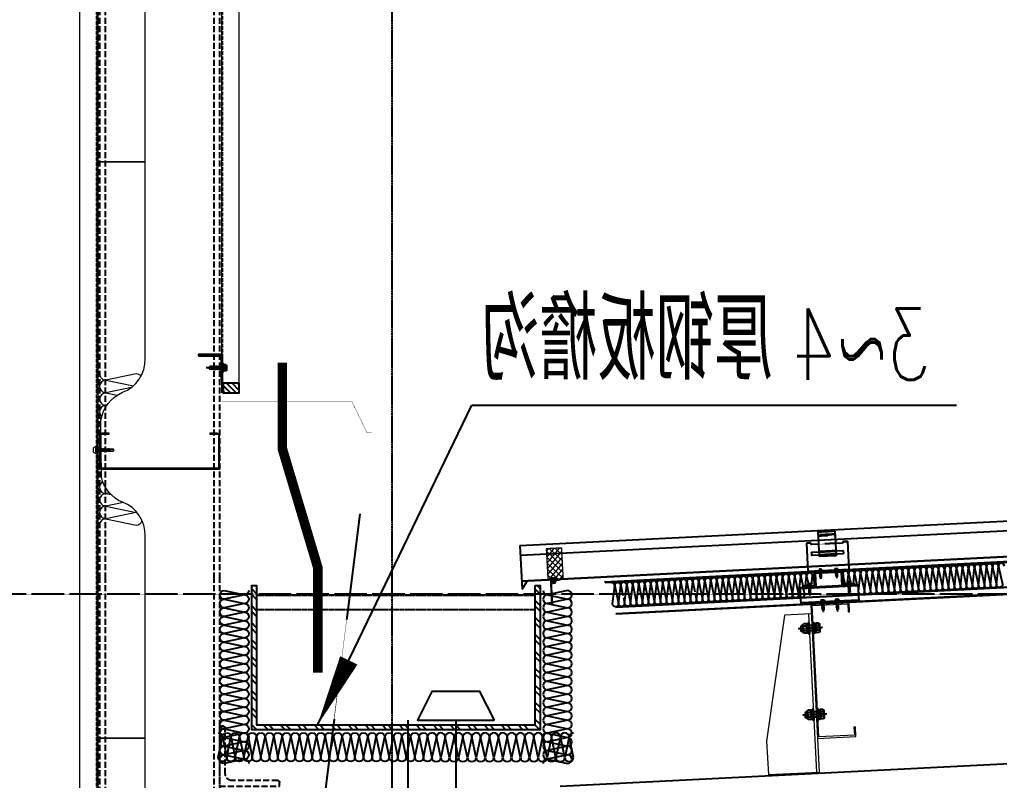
# Model space of a CAD drawing. Extents: x 220580 to 2027826, y -309201 to 71987.
# Drawn here: x 1044274 to 1046313, y -207443 to -205859 of the extents above; entities that cross this region are included whole.
import ezdxf

# ---------------------------------------------------------------- set-up
doc = ezdxf.new("R2010")
doc.units = 0
for name, pattern in [('__DASH', [0.35, 0.25, -0.1]), ('CENTER', [2, 1.25, -0.25, 0.25, -0.25]), ('CONTINUOUS0', [0]), ('CONTINUOUS1', [0]), ('DASH', [0.35, 0.25, -0.1]), ('DOTE', [2.42, 2, -0.2, 0.02, -0.2]), ('ZN-DASH', [0.35, 0.25, -0.1])]:
    doc.linetypes.add(name, pattern=pattern)
for name, color, linetype in [('!ZN6-虚线-8', 8, 'ZN-DASH'), ('003_THICK', 7, 'CONTINUOUS1'), ('004_THIN', 6, 'CONTINUOUS0'), ('3索引', 3, 'Continuous'), ('A-AXIS-DOTE', 14, 'DOTE'), ('A-AXIS-DP', 126, 'Continuous'), ('A-HATCH-2', 251, 'Continuous'), ('A-LIN-V', 9, 'Continuous'), ('BWM', 8, 'Continuous'), ('C18', 4, 'CENTER'), ('DIM', 173, 'Continuous'), ('DIM_LEAD', 3, 'Continuous'), ('DIM_SYMB', 3, 'Continuous'), ('pj', 4, 'Continuous'), ('PUB_TEXT', 7, 'Continuous'), ('SEAMLOK75 - SHEET', 6, 'Continuous'), ('Steel', 4, 'Continuous'), ('ZX', 240, 'CENTER'), ('紧固件', 40, 'Continuous')]:
    doc.layers.add(name, color=color, linetype=linetype)
doc.layers.add('0_INSULATION', color=252, linetype='Continuous', lineweight=9, transparency=0.2)
for name, color, linetype, lineweight in [('0_PURLIN-CON', 253, 'Continuous', 15), ('0_SCREW RIVET', 4, 'Continuous', 15), ('S-dim', 81, 'Continuous', 0), ('T码、堵头、配件', 6, 'Continuous', 13), ('屋面板', 6, 'Continuous', 13), ('彩钢板', 6, 'Continuous', 15), ('粗', 7, 'Continuous', 50), ('防火岩棉', 252, 'Continuous', 13)]:
    doc.layers.add(name, color=color, linetype=linetype, lineweight=lineweight)
doc.styles.add('_TCH_DIM', font='SIMPLEX', dxfattribs={"bigfont": 'GBCBIG'})
doc.styles.add('DHTEXT-1', font='ROMANS.shx', dxfattribs={"width": 0.7, "bigfont": 'CHINESE.shx'})
doc.dimstyles.new('ZN200', dxfattribs={"dimscale": 200, "dimtxt": 2.5, "dimasz": 1.5, "dimexe": 1, "dimexo": 2, "dimgap": 0.9, "dimtad": 1, "dimdec": 0, "dimdsep": 46, "dimtxsty": 'DHTEXT-1', "dimblk": 'ARCHTICK', "dimcen": 2.5, "dimclrd": 173, "dimclre": 173, "dimclrt": 7, "dimazin": 2, "dimtfac": 1, "dimtdec": 0, "dimtix": 1, "dimtmove": 2, "dimatfit": 3, "dimfxl": 0, "dimtolj": 1, "dimtzin": 0, "dimarcsym": 0})

# ---------------------------------------------------------------- blocks, each defined once
blk = doc.blocks.new('w432432')
at = {"layer": 'A-LIN-V', "color": 3, "const_width": 20}
blk.add_lwpolyline([(-1779788.7, 580839.6), (-1779788.7, 580660.1), (-1779714.9, 580412.7), (-1779714.9, 580194.1)], dxfattribs=at)
blk = doc.blocks.new('55555')
at = {"layer": 'A-LIN-V', "color": 4}
blk.add_line((350, 700), (8250, 1100), dxfattribs=at)
blk = doc.blocks.new('20250917080948')
at = {"layer": 'A-AXIS-DOTE', "ltscale": 2}
blk.add_line((0, -5813.6), (0, 21247.6), dxfattribs=at)
at = {"layer": 'A-AXIS-DOTE', "linetype": '__DASH', "ltscale": 2}
blk.add_line((93070.1, 15300), (-8769.3, 15300), dxfattribs=at)
blk = doc.blocks.new('*U611')
at = {"layer": '0_INSULATION'}
for p, q in [((114761.4, -53978.9), (114793, -53985.5)), ((114793, -53985.5), (114764.4, -53991.4)), ((114766.5, -53993.1), (114793, -53998.6)), ((114793, -53998.6), (114781.2, -54001)), ((114793, -54103.5), (114787.5, -54104.6)), ((114789.3, -54102.7), (114793, -54103.5)), ((114793, -54116.6), (114761.4, -54123.2)), ((114774.8, -54112.8), (114793, -54116.6)), ((114761.4, -54123.2), (114793, -54129.7)), ((114793, -54129.7), (114761.4, -54136.3))]:
    blk.add_line(p, q, dxfattribs=at)
blk.add_lwpolyline([(114802.2, -53758.1), (114802.2, -54358.1), (114752.2, -54358.1), (114752.2, -54147.5, -0.323318), (114775.7, -54112.5, 0.242761), (114797.7, -54086.4), (114798.1, -54027, 0.256774), (114775.7, -53998.1, -0.323318), (114752.2, -53963.1), (114752.2, -53758.1)], format="xyb", close=True, dxfattribs=at)
at = {"layer": '0_INSULATION', "extrusion": (0, 0, -1)}
for centre, start_param, end_param in [((114761.4, -53985.5), 5.406397, 6.283185), ((114793, -53978.9), 1.570796, 3.141593), ((114793, -53992), 0, 1.570796), ((114793, -53992), 1.570796, 3.141593), ((114793, -54005.2), 0, 1.570796), ((114793, -54005.2), 1.570796, 3.141593), ((114793, -54018.3), 0, 1.570796), ((114793, -54018.3), 1.570796, 2.416555), ((114793, -54096.9), 1.570796, 3.141593), ((114793, -54096.9), 0.524657, 1.570796), ((114793, -54110), 0, 1.570796), ((114793, -54110), 1.570796, 3.141593), ((114793, -54123.1), 0, 1.570796), ((114761.4, -54129.7), 6.139662, 6.283185), ((114761.4, -54116.6), 3.141593, 3.269368), ((114793, -54123.1), 1.570796, 3.141593), ((114761.4, -54129.7), 3.141593, 4.407145), ((114793, -54136.3), 0, 1.570796)]:
    blk.add_ellipse(centre, major_axis=(0, 6.56), ratio=0.988253, start_param=start_param, end_param=end_param, dxfattribs=at)
blk = doc.blocks.new('*U1967')
at = {"layer": '0_PURLIN-CON', "linetype": 'ByBlock', "lineweight": -2}
h = blk.add_hatch(dxfattribs=at)
h.set_pattern_fill('ANSI32', color=256, scale=2, angle=2.8624)
h.set_pattern_definition([(47.862405, (-81115.591, 63372.253), (-7.0631283, 6.3904494), []), (47.862405, (-81111.1065, 63372.477), (-7.0631283, 6.3904494), [])])
edge = h.paths.add_edge_path()
edge.add_line((75, 20), (75, 5))
edge.add_arc((70, 5), 5, -90, 0, ccw=False)
edge.add_line((70, 0), (5, 0))
edge.add_arc((5, 5), 5, 180, 270, ccw=False)
edge.add_line((0, 5), (0, 245))
edge.add_arc((5, 245), 5, 90, 180, ccw=False)
edge.add_line((5, 250), (70, 250))
edge.add_arc((70, 245), 5, 0, 90, ccw=False)
edge.add_line((75, 245), (75, 230))
edge.add_line((75, 230), (73, 230))
edge.add_line((73, 230), (73, 245))
edge.add_arc((70, 245), 3, 0, 90)
edge.add_line((70, 248), (5, 248))
edge.add_arc((5, 245), 3, 90, 180)
edge.add_line((2, 245), (2, 5))
edge.add_arc((5, 5), 3, 180, 270)
edge.add_line((5, 2), (70, 2))
edge.add_arc((70, 5), 3, 270, 360)
edge.add_line((73, 5), (73, 20))
edge.add_line((73, 20), (75, 20))
at = {"color": 0, "linetype": 'ByBlock'}
for p in [(0, 250), (75, 250), (0, 0), (75, 0)]:
    blk.add_point(p, dxfattribs=at)
at = {"layer": '0_PURLIN-CON', "linetype": 'ByBlock', "lineweight": -2}
blk.add_lwpolyline([(75, 20), (75, 5, -0.414214), (70, 0), (5, 0, -0.414214), (0, 5), (0, 245, -0.414214), (5, 250), (70, 250, -0.414214), (75, 245), (75, 230), (73, 230), (73, 245, 0.414214), (70, 248), (5, 248, 0.414214), (2, 245), (2, 5, 0.414214), (5, 2), (70, 2, 0.414214), (73, 5), (73, 20)], format="xyb", close=True, dxfattribs=at)
blk = doc.blocks.new('*U859')
at = {"layer": '0_INSULATION'}
for p, q in [((114761.4, -53978.9), (114793, -53985.5)), ((114793, -53985.5), (114764.4, -53991.4)), ((114766.5, -53993.1), (114793, -53998.6)), ((114793, -53998.6), (114781.2, -54001)), ((114793, -54103.5), (114787.5, -54104.6)), ((114789.3, -54102.7), (114793, -54103.5)), ((114793, -54116.6), (114761.4, -54123.2)), ((114774.8, -54112.8), (114793, -54116.6)), ((114761.4, -54123.2), (114793, -54129.7)), ((114793, -54129.7), (114761.4, -54136.3))]:
    blk.add_line(p, q, dxfattribs=at)
blk.add_lwpolyline([(114802.2, -53683.5), (114802.2, -54358.1), (114752.2, -54358.1), (114752.2, -54147.5, -0.323318), (114775.7, -54112.5, 0.242761), (114797.7, -54086.4), (114798.1, -54027, 0.256774), (114775.7, -53998.1, -0.323318), (114752.2, -53963.1), (114752.2, -53683.5)], format="xyb", close=True, dxfattribs=at)
at = {"layer": '0_INSULATION', "extrusion": (0, 0, -1)}
for centre, start_param, end_param in [((114761.4, -53985.5), 5.406397, 6.283185), ((114793, -53978.9), 1.570796, 3.141593), ((114793, -53992), 0, 1.570796), ((114793, -53992), 1.570796, 3.141593), ((114793, -54005.2), 0, 1.570796), ((114793, -54005.2), 1.570796, 3.141593), ((114793, -54018.3), 0, 1.570796), ((114793, -54018.3), 1.570796, 2.416555), ((114793, -54096.9), 1.570796, 3.141593), ((114793, -54096.9), 0.524657, 1.570796), ((114793, -54110), 0, 1.570796), ((114793, -54110), 1.570796, 3.141593), ((114793, -54123.1), 0, 1.570796), ((114761.4, -54129.7), 6.139662, 6.283185), ((114761.4, -54116.6), 3.141593, 3.269368), ((114793, -54123.1), 1.570796, 3.141593), ((114761.4, -54129.7), 3.141593, 4.407145), ((114793, -54136.3), 0, 1.570796)]:
    blk.add_ellipse(centre, major_axis=(0, 6.56), ratio=0.988253, start_param=start_param, end_param=end_param, dxfattribs=at)
blk = doc.blocks.new('$紧固件$00000145')
at = {"layer": '0_SCREW RIVET'}
for p, q in [((-1.7, 9.4), (-1.7, 7.2)), ((-1.7, 6.7), (-1.7, 5)), ((-1.7, 4.5), (-1.7, 2.8)), ((-1.7, 2.3), (-1.7, 0.6)), ((-1.7, 0.1), (-1.7, -1.6)), ((2.8, 9.4), (2.8, 7.6)), ((2.8, 7.1), (2.8, 5.4)), ((2.8, 4.9), (2.8, 3.2)), ((2.8, 2.7), (2.8, 1)), ((2.8, 0.5), (2.8, -1.2)), ((-1.7, -2.1), (-1.7, -3.8)), ((-1.7, -4.3), (-1.7, -6)), ((-1.7, -6.5), (-1.7, -8.2)), ((-1.7, -8.7), (-1.7, -10.5)), ((-1.7, -11), (-1.7, -12.7)), ((-1.7, -13.2), (-1.7, -14.9)), ((-1.7, -15.4), (-1.7, -17.1)), ((-1.7, -17.6), (-1.7, -19.3)), ((-1.7, -19.8), (-1.7, -24.8)), ((2.8, -1.7), (2.8, -3.4)), ((2.8, -3.9), (2.8, -5.6)), ((2.8, -6.1), (2.8, -7.8)), ((2.8, -8.3), (2.8, -10.1)), ((2.8, -10.6), (2.8, -12.3)), ((2.8, -12.8), (2.8, -14.5)), ((2.8, -15), (2.8, -16.7)), ((2.8, -17.2), (2.8, -18.9)), ((2.8, -19.4), (2.8, -24.8)), ((-1.7, -24.8), (0.5, -26.6)), ((0.5, -26.6), (2.8, -24.8))]:
    blk.add_line(p, q, dxfattribs=at)
blk.add_lwpolyline([(-6.5, 12.1, -0.414214), (-2.5, 16.1), (3.5, 16.1, -0.414214), (7.5, 12.1), (7.5, 12.2), (7.5, 11.4), (-6.5, 11.4), (-6.5, 12.2)], format="xyb", close=True, dxfattribs=at)
for points in [[(-4, 11.4), (5, 11.4), (5, 9.4), (-4, 9.4)], [(-1.7, 6.7), (2.8, 7.1), (3.3, 7.4), (2.8, 7.6), (-1.7, 7.2), (-2.2, 6.9)], [(-1.7, 4.5), (2.8, 4.9), (3.3, 5.2), (2.8, 5.4), (-1.7, 5), (-2.2, 4.7)], [(-1.7, 2.3), (2.8, 2.7), (3.3, 3), (2.8, 3.2), (-1.7, 2.8), (-2.2, 2.5)], [(-1.7, 0.1), (2.8, 0.5), (3.3, 0.8), (2.8, 1), (-1.7, 0.6), (-2.2, 0.3)], [(-1.7, -2.1), (2.8, -1.7), (3.3, -1.4), (2.8, -1.2), (-1.7, -1.6), (-2.2, -1.9)], [(-1.7, -4.3), (2.8, -3.9), (3.3, -3.6), (2.8, -3.4), (-1.7, -3.8), (-2.2, -4.1)], [(-1.7, -6.5), (2.8, -6.1), (3.3, -5.8), (2.8, -5.6), (-1.7, -6), (-2.2, -6.3)], [(-1.7, -8.7), (2.8, -8.3), (3.3, -8.1), (2.8, -7.8), (-1.7, -8.2), (-2.2, -8.5)], [(-1.7, -11), (2.8, -10.6), (3.3, -10.3), (2.8, -10.1), (-1.7, -10.5), (-2.2, -10.7)], [(-1.7, -13.2), (2.8, -12.8), (3.3, -12.5), (2.8, -12.3), (-1.7, -12.7), (-2.2, -13)], [(-1.7, -15.4), (2.8, -15), (3.3, -14.7), (2.8, -14.5), (-1.7, -14.9), (-2.2, -15.2)], [(-1.7, -17.6), (2.8, -17.2), (3.3, -16.9), (2.8, -16.7), (-1.7, -17.1), (-2.2, -17.4)]]:
    blk.add_lwpolyline(points, close=True, dxfattribs=at)
for points in [[(1.7, -19), (-1.7, -19.3), (-2.2, -19.6), (-1.7, -19.8), (1.6, -19.5)], [(0.5, -26.6), (1.9, -18), (2.5, -19.4), (2.5, -19.4), (2.8, -19.9)], [(2.3, -18.9), (2.8, -18.9), (3.3, -19.1), (2.8, -19.4), (2.5, -19.4)]]:
    blk.add_lwpolyline(points, dxfattribs=at)
blk = doc.blocks.new('*U976')
at = {"layer": 'pj'}
for p, q in [((-4.4, 0.5), (-4.4, 0)), ((4.4, 0), (-4.4, 0)), ((-4.1, 0.8), (-3.1, 1)), ((4.1, 0.8), (-4.1, 0.8)), ((-3.1, 3.9), (-3.1, 1)), ((3.1, 1), (-3.1, 1)), ((2.3, 4.2), (-2.3, 4.2)), ((-2, 0.8), (-1.5, 1)), ((-1.5, 3.9), (-1.5, 1)), ((-1.5, 0), (-1.5, -1.6)), ((1.5, 3.9), (1.5, 1)), ((2.2, 0.8), (1.5, 1)), ((1.5, 0), (1.5, -1.1)), ((3.1, 3.9), (3.1, 1)), ((4.1, 0.8), (3.1, 1)), ((4.4, 0.5), (4.4, 0)), ((-2.1, -1.9), (2.1, -1.4)), ((-2.1, -1.9), (-1.5, -1.6)), ((-2.1, -1.9), (-1.5, -2.2)), ((-2.1, -3.3), (2.1, -2.8)), ((-2.1, -3.3), (-1.5, -3)), ((-2.1, -3.3), (-1.5, -3.6)), ((-2.1, -4.7), (2.1, -4.2)), ((-2.1, -4.7), (-1.5, -4.4)), ((-2.1, -4.7), (-1.5, -5)), ((-2.1, -6.1), (2.1, -5.6)), ((-2.1, -6.1), (-1.5, -5.8)), ((-2.1, -6.1), (-1.5, -6.4)), ((-2.1, -7.5), (2.1, -7)), ((-2.1, -7.5), (-1.5, -7.2)), ((-2.1, -7.5), (-1.5, -7.8)), ((-2.1, -8.9), (-1.5, -8.6)), ((-2.1, -8.9), (-1.1, -8.8)), ((-2.1, -8.9), (-1.5, -9.2)), ((-1.5, -1.6), (1.5, -1.1)), ((-1.5, -2.2), (1.5, -1.7)), ((-1.5, -2.2), (-1.5, -3)), ((-1.5, -3), (1.5, -2.5)), ((-1.5, -3.6), (1.5, -3.1)), ((-1.5, -3.6), (-1.5, -4.4)), ((-1.5, -4.4), (1.5, -3.9)), ((-1.5, -5), (1.5, -4.5)), ((-1.5, -5), (-1.5, -5.8)), ((-1.5, -5.8), (1.5, -5.3)), ((-1.5, -6.4), (1.5, -5.9)), ((-1.5, -6.4), (-1.5, -7.2)), ((-1.5, -7.2), (1.5, -6.7)), ((-1.5, -7.8), (1.5, -7.3)), ((-1.5, -7.8), (-1.5, -8.6)), ((-1.5, -8.6), (-1, -8.5)), ((-1.5, -9.2), (-1.5, -13)), ((-1.5, -9.2), (-1.3, -9.2)), ((0.6, -8.2), (1.5, -8.1)), ((0.7, -8.6), (2.1, -8.4)), ((0.7, -8.8), (1.5, -8.7)), ((0.7, -9.6), (1.5, -9.5)), ((0.7, -10), (2.1, -9.8)), ((0.7, -10.2), (1.5, -10.1)), ((1.5, -0.3), (1.5, -1.1)), ((2.1, -1.4), (1.5, -1.1)), ((2.1, -1.4), (1.5, -1.7)), ((1.5, -1.7), (1.5, -2.5)), ((2.1, -2.8), (1.5, -2.5)), ((2.1, -2.8), (1.5, -3.1)), ((1.5, -3.1), (1.5, -3.9)), ((2.1, -4.2), (1.5, -3.9)), ((2.1, -4.2), (1.5, -4.5)), ((1.5, -4.5), (1.5, -5.3)), ((2.1, -5.6), (1.5, -5.3)), ((2.1, -5.6), (1.5, -5.9)), ((1.5, -5.9), (1.5, -6.7)), ((2.1, -7), (1.5, -6.7)), ((2.1, -7), (1.5, -7.3)), ((1.5, -7.3), (1.5, -8.1)), ((2.1, -8.4), (1.5, -8.1)), ((2.1, -8.4), (1.5, -8.7)), ((1.5, -8.7), (1.5, -9.5)), ((2.1, -9.8), (1.5, -9.5)), ((2.1, -9.8), (1.5, -10.1)), ((1.5, -10.1), (1.5, -13)), ((0, -14.4), (-1.5, -13)), ((0, -14.4), (1.5, -13))]:
    blk.add_line(p, q, dxfattribs=at)
blk.add_lwpolyline([(0, -14.4), (0.7, -10.2), (0.7, -8.5, 0.417657), (0.4, -8.2, 0.097062), (-1, -8.5), (-1.5, -9.6)], format="xyb", dxfattribs=at)
for centre, radius, start, end in [((-4.1, 0.5), 0.3, 90, 180), ((-2.3, 3.3), 0.951, 35.4009, 144.5991), ((0, 1), 3.2, 61.0594, 118.9406), ((2.3, 3.3), 0.951, 35.4009, 144.5991), ((4.1, 0.5), 0.3, 0, 90)]:
    blk.add_arc(centre, radius, start, end, dxfattribs=at)
at = {"layer": 'ZX', "ltscale": 0.2}
blk.add_line((0, 4.9), (0, -16.8), dxfattribs=at)
blk = doc.blocks.new('A$Cd5f9d5c2')
h = blk.add_hatch()
h.set_pattern_fill('ANSI31', color=256, scale=2.574546, style=0)
h.set_pattern_definition([(225, (34591.67, 59812.821), (5.7800201, -5.7800201), [])])
h.paths.add_polyline_path([(318.1, 15739), (351.5, 15739), (351.5, 15719), (318.1, 15719)])
at = {"layer": '!ZN6-虚线-8', "ltscale": 30}
for p, q in [((614.8, 5670.4, 0), (614.8, 17664.8)), ((353.3, 15719), (353.3, 17550.1))]:
    blk.add_line(p, q, dxfattribs=at)
at = {"elevation": 0}
blk.add_lwpolyline([(318.1, 15739), (351.5, 15739), (351.5, 15719), (318.1, 15719)], close=True, dxfattribs=at)
at = {"layer": 'A-AXIS-DP', "color": 8, "ltscale": 2800, "elevation": 0}
blk.add_lwpolyline([(403.1, 15796), (356.1, 15796), (356.1, 15749), (353.1, 15749), (353.1, 15799), (403.1, 15799)], close=True, dxfattribs=at)
at = {"layer": 'Steel', "color": 8, "linetype": '__DASH', "ltscale": 50}
for p, q in [((359.1, 17550), (359.1, 15336, 0)), ((371.1, 17550), (371.1, 15336, 0)), ((597.1, 17550), (597.1, 15336, 0)), ((609.1, 17550), (609.1, 15336, 0)), ((359.1, 15336, 0), (359.1, 14364.2, 0)), ((371.1, 15336, 0), (371.1, 14364.2, 0)), ((597.1, 15336, 0), (597.1, 14364.2, 0)), ((609.1, 15336, 0), (609.1, 14364.2, 0))]:
    blk.add_line(p, q, dxfattribs=at)
blk.add_lwpolyline([(359.1, 14899.9), (234.1, 14899.9), (234.1, 14907.9, -0.414214), (238.1, 14911.9), (333.1, 14911.9, 0.414214), (347.1, 14925.9), (347.1, 15020.9, -0.414214), (351.1, 15024.9), (359.1, 15024.9), (359.1, 14899.9)], format="xyb", dxfattribs=at)
at = {"layer": '屋面板', "color": 8}
blk.add_lwpolyline([(42.5, 15636.3, 0.7, 0.7, 0), (52.5, 15636.3, 0.7, 0.7, 0), (83.1, 15700, 0.7, 0.7, 0), (353.1, 15700, 0.7, 0.7, 0), (83.1, 15700, 0, 0, 0)], format="xyseb", dxfattribs=at)
at = {"layer": '彩钢板', "color": 1}
for p, q in [((614, 5670.4, 0), (614, 17664.8)), ((650, 5670.4, 0), (650, 17664.8)), ((318.1, 15719), (318.1, 17550.1)), ((354.1, 15719), (354.1, 17550.1)), ((318.1, 15719), (354.1, 15719))]:
    blk.add_line(p, q, dxfattribs=at)
at = {"layer": '防火岩棉', "color": 0, "const_width": 3.75, "elevation": 0}
blk.add_lwpolyline([(612.7, 5671.3), (612.7, 17665.3)], dxfattribs=at)
at = {"xscale": 2, "yscale": 2, "zscale": 2}
for name, p in [('*U859', (-228990.3, 124916.3)), ('*U611', (-228990.3, 123716.3)), ('*U611', (-228990.3, 122516.3))]:
    blk.add_blockref(name, p, dxfattribs=at)
at = {"xscale": -1, "rotation": 270}
blk.add_blockref('$紧固件$00000145', (605.4, 15599.5), dxfattribs=at)
at = {"layer": '0_PURLIN-CON', "extrusion": (-1.22465e-16, 1.09242e-25, -1), "xscale": -1, "rotation": 270}
blk.add_blockref('*U1967', (-609, 15560), dxfattribs=at)
at = {"layer": '紧固件', "color": 8, "xscale": 2.000000000000004, "yscale": 2.000000000000004, "zscale": 2.000000000000004, "rotation": 90}
blk.add_blockref('*U976', (353.1, 15771.2, 0), dxfattribs=at)
blk = doc.blocks.new('$LinePat$岩棉板')
at = {"color": 0}
for p, q in [((0, -17), (12, -75.5)), ((12, -75.5), (24, -17))]:
    blk.add_line(p, q, dxfattribs=at)
for centre, start, end in [((12, -17), 0, 180), ((0, -75.5), 270, 0), ((24, -75.5), 180, 270)]:
    blk.add_arc(centre, 12, start, end, dxfattribs=at)
at = {"layer": 'Defpoints'}
blk.add_point((0, 0.1), dxfattribs=at)
at = {"layer": 'Defpoints', "color": 0}
blk.add_point((24, -92.5), dxfattribs=at)
blk = doc.blocks.new('N53456')
at = {"layer": 'A-LIN-V'}
h = blk.add_hatch(dxfattribs=at)
h.set_pattern_fill('金属', color=256, scale=10)
h.set_pattern_definition([(45, (350, 0), (-17.67766953, 17.67766953), []), (45, (361.785, 0), (-17.67766953, 17.67766953), [])])
h.paths.add_polyline_path([(1161308.6, -3405469.3), (1161298.6, -3405469.3), (1161298.6, -3405769.3), (1161898.6, -3405769.3), (1161898.6, -3405469.3), (1161888.6, -3405469.3), (1161888.6, -3405759.3), (1161308.6, -3405759.3)])
at = {"layer": 'A-AXIS-DOTE', "linetype": '__DASH', "ltscale": 2}
blk.add_line((1161673.6, -3405320), (1161773.6, -3406120), dxfattribs=at)
at = {"layer": 'A-LIN-V'}
for points in [[(1161308.6, -3405469.3), (1161298.6, -3405469.3), (1161298.6, -3405769.3), (1161898.6, -3405769.3), (1161898.6, -3405469.3), (1161888.6, -3405469.3), (1161888.6, -3405469.3), (1161888.6, -3405469.3), (1161888.6, -3405759.3), (1161308.6, -3405759.3), (1161308.6, -3405469.3)], [(1161393.6, -3405749.3), (1161423.6, -3405690), (1161523.6, -3405690), (1161553.6, -3405749.3), (1161393.6, -3405749.3)], [(1161473.6, -3405749.3), (1161473.6, -3406338)], [(1161573.6, -3405749.3), (1161573.6, -3406338)]]:
    blk.add_lwpolyline(points, dxfattribs=at)
at = {"layer": 'A-LIN-V', "linetype": 'DASH', "ltscale": 0.3}
for points in [[(1161888.6, -3405489.3), (1161308.6, -3405489.3)], [(1161888.6, -3405519.3), (1161308.6, -3405519.3)]]:
    blk.add_lwpolyline(points, dxfattribs=at)
at = {"layer": 'DIM_LEAD'}
for p, q in [((1161440.3, -3405093.4), (1160431.8, -3405093.4)), ((1161761.8, -3405760), (1161440.3, -3405093.4)), ((1161544.9, -3406175.2), (1161397, -3406817)), ((1161397, -3406817), (1160911.6, -3406817))]:
    blk.add_line(p, q, dxfattribs=at)
for points in [[(1161761.8, -3405760, 0, 40, 0), (1161696.6, -3405624.9, 0, 0, 0)], [(1161544.9, -3406175.2, 0, 40, 0), (1161511.2, -3406321.3, 0, 0, 0)]]:
    blk.add_lwpolyline(points, format="xyseb", dxfattribs=at)
at = {"layer": 'DIM_SYMB'}
blk.add_lwpolyline([(1161386.4, -3406338), (1161493.9, -3406338), (1161509.2, -3406296), (1161524, -3406380), (1161538.9, -3406338), (1161646.4, -3406338)], dxfattribs=at)
at = {"layer": 'A-LIN-V', "yscale": 0.7272727272727273, "zscale": 0.7272727272727273}
for p, xscale, rotation in [((1161228.6, -3405479.3), -0.7499999999999999, 90), ((1161968.6, -3405479.3), 0.7499999999999999, 270), ((1161228.6, -3405497.3), -0.7499999999999999, 90), ((1161968.6, -3405497.3), 0.7499999999999999, 270), ((1161228.6, -3405515.3), -0.7499999999999999, 90), ((1161228.6, -3405533.3), -0.7499999999999999, 90), ((1161968.6, -3405515.3), 0.7499999999999999, 270), ((1161968.6, -3405533.3), 0.7499999999999999, 270), ((1161228.6, -3405551.3), -0.7499999999999999, 90), ((1161968.6, -3405551.3), 0.7499999999999999, 270), ((1161228.6, -3405569.3), -0.7499999999999999, 90), ((1161968.6, -3405569.3), 0.7499999999999999, 270), ((1161228.6, -3405587.3), -0.7499999999999999, 90), ((1161968.6, -3405587.3), 0.7499999999999999, 270), ((1161228.6, -3405605.3), -0.7499999999999999, 90), ((1161968.6, -3405605.3), 0.7499999999999999, 270), ((1161228.6, -3405623.3), -0.7499999999999999, 90), ((1161968.6, -3405623.3), 0.7499999999999999, 270), ((1161228.6, -3405641.3), -0.7499999999999999, 90), ((1161968.6, -3405641.3), 0.7499999999999999, 270), ((1161228.6, -3405659.3), -0.7499999999999999, 90), ((1161968.6, -3405659.3), 0.7499999999999999, 270), ((1161228.6, -3405677.3), -0.7499999999999999, 90), ((1161228.6, -3405695.3), -0.7499999999999999, 90), ((1161968.6, -3405677.3), 0.7499999999999999, 270), ((1161968.6, -3405695.3), 0.7499999999999999, 270), ((1161228.6, -3405713.3), -0.7499999999999999, 90), ((1161968.6, -3405713.3), 0.7499999999999999, 270), ((1161228.6, -3405731.3), -0.7499999999999999, 90), ((1161968.6, -3405731.3), 0.7499999999999999, 270), ((1161228.6, -3405749.3), -0.7499999999999999, 90), ((1161968.6, -3405749.3), 0.7499999999999999, 270), ((1161228.6, -3405767.3), -0.7499999999999999, 90), ((1161228.6, -3405839.3), -0.7682291666666666, 180), ((1161247, -3405839.3), -0.7682291666666666, 180), ((1161265.4, -3405839.3), -0.7682291666666666, 180), ((1161283.9, -3405839.3), -0.7682291666666666, 180), ((1161302.3, -3405839.3), -0.7682291666666666, 180), ((1161320.8, -3405839.3), -0.7682291666666666, 180), ((1161339.2, -3405839.3), -0.7682291666666666, 180), ((1161357.6, -3405839.3), -0.7682291666666666, 180), ((1161376.1, -3405839.3), -0.7682291666666666, 180), ((1161394.5, -3405839.3), -0.7682291666666666, 180), ((1161412.9, -3405839.3), -0.7682291666666666, 180), ((1161431.4, -3405839.3), -0.7682291666666666, 180), ((1161449.8, -3405839.3), -0.7682291666666666, 180), ((1161468.3, -3405839.3), -0.7682291666666666, 180), ((1161486.7, -3405839.3), -0.7682291666666666, 180), ((1161505.1, -3405839.3), -0.7682291666666666, 180), ((1161541.4, -3405839.3), 0.7416666666666667, 180), ((1161559.2, -3405839.3), 0.7416666666666667, 180), ((1161577, -3405839.3), 0.7416666666666667, 180), ((1161594.8, -3405839.3), 0.7416666666666667, 180), ((1161612.6, -3405839.3), 0.7416666666666667, 180), ((1161630.4, -3405839.3), 0.7416666666666667, 180), ((1161648.2, -3405839.3), 0.7416666666666667, 180), ((1161666, -3405839.3), 0.7416666666666667, 180), ((1161683.8, -3405839.3), 0.7416666666666667, 180), ((1161701.6, -3405839.3), 0.7416666666666667, 180), ((1161719.4, -3405839.3), 0.7416666666666667, 180), ((1161737.2, -3405839.3), 0.7416666666666667, 180), ((1161755, -3405839.3), 0.7416666666666667, 180), ((1161772.8, -3405839.3), 0.7416666666666667, 180), ((1161790.6, -3405839.3), 0.7416666666666667, 180), ((1161808.4, -3405839.3), 0.7416666666666667, 180), ((1161826.2, -3405839.3), 0.7416666666666667, 180), ((1161844, -3405839.3), 0.7416666666666667, 180), ((1161861.8, -3405839.3), 0.7416666666666667, 180), ((1161879.6, -3405839.3), 0.7416666666666667, 180), ((1161897.4, -3405839.3), 0.7416666666666667, 180), ((1161915.2, -3405839.3), 0.7416666666666667, 180), ((1161968.6, -3405767.3), 0.7499999999999999, 270), ((1161933, -3405839.3), 0.7416666666666667, 180), ((1161950.8, -3405839.3), 0.7416666666666667, 180), ((1161968.6, -3405839.3), 0.7416666666666667, 180), ((1161228.6, -3405785.3), -0.7499999999999999, 90), ((1161968.6, -3405785.3), 0.7499999999999999, 270), ((1161228.6, -3405803.3), -0.7499999999999999, 90), ((1161968.6, -3405803.3), 0.7499999999999999, 270), ((1161228.6, -3405821.3), -0.7499999999999999, 90), ((1161968.6, -3405821.3), 0.7499999999999999, 270)]:
    blk.add_blockref('$LinePat$岩棉板', p, dxfattribs=dict(at, xscale=xscale, rotation=rotation))
at = {"layer": 'PUB_TEXT', "style": '_TCH_DIM'}
for s, p in [('厚钢板檐沟', (1160814.3, -3405040.9)), ('雨水管', (1160964.1, -3406764.5))]:
    blk.add_text(s, height=168.79, dxfattribs=at).set_placement(p)
at = {"layer": 'PUB_TEXT', "style": '_TCH_DIM', "width": 0.705882}
blk.add_text('3~4', height=148.75, dxfattribs=at).set_placement((1160484.3, -3405040.9))
blk = doc.blocks.new('*U785')
at = {"layer": '紧固件', "extrusion": (-3.52327e-23, -6.31601e-13, -1)}
for p, q in [((2.5, 0), (-2.5, 0)), ((2.5, -6.1), (-2.5, -6.1))]:
    blk.add_line(p, q, dxfattribs=at)
at = {"layer": '紧固件', "color": 1, "linetype": 'CENTER', "ltscale": 0.01, "extrusion": (-3.52327e-23, -6.31601e-13, -1)}
blk.add_line((0, 2.9), (0, -8.6), dxfattribs=at)
at = {"layer": '紧固件', "extrusion": (-3.52327e-23, -6.31601e-13, -1)}
blk.add_lwpolyline([(-4, 2), (4, 2, -1), (4, 0), (2.5, 0), (2.5, -1.9, -0.72774), (2.5, -6.1), (2.5, -7.4, -0.414214), (2, -7.9), (-2, -7.9, -0.414214), (-2.5, -7.4), (-2.5, -6.1, -0.72774), (-2.5, -1.9), (-2.5, 0), (-4, 0, -1)], format="xyb", close=True, dxfattribs=at)
blk = doc.blocks.new('*U788')
at = {"layer": 'T码、堵头、配件', "linetype": 'DASH', "ltscale": 3}
h = blk.add_hatch(dxfattribs=at)
h.set_pattern_fill('NET', color=13, scale=2, angle=45, style=0)
h.paths.add_polyline_path([(12.3, 47.5), (-12.7, 47.5), (-12.7, 0), (12.3, 0)])
at = {"layer": 'T码、堵头、配件', "color": 13, "linetype": 'DASH', "ltscale": 3}
blk.add_lwpolyline([(12.3, 47.5), (-12.7, 47.5), (-12.7, 0), (12.3, 0)], close=True, dxfattribs=at)
blk = doc.blocks.new('324')
blk.add_rational_spline([(288338.6, -582640.4, 0.3), (288352.5, -582640.3, -0.9), (288357.5, -582640.3, 2.4), (288358.4, -582640.3, 3), (288359, -582641, 3.4), (288359.6, -582641.7, 3.8), (288359.6, -582642.8, 3.8), (288359.8, -582665.9, 3.6), (288360, -582689, 3.4), (288360.2, -582689, 3.5), (288360.4, -582689, 3.7), (288360.2, -582665.9, 3.8), (288360, -582642.8, 4), (288360, -582641.5, 4), (288359.3, -582640.7, 3.6), (288358.5, -582639.8, 3.1), (288357.5, -582639.8, 2.4), (288352.5, -582639.8, -0.9), (288338.6, -582639.9, 0.3), (288338.6, -582640.2, 0.3), (288338.6, -582640.4, 0.3)], [1, 1, 1, 0.923879532509, 1, 0.923879532509, 1, 1, 1, 1, 1, 1, 1, 0.92387953251, 1, 0.92387953251, 1, 1, 1, 1, 1], degree=2, knots=[0, 0, 0, 1, 1, 1.785398, 1.785398, 2.570796, 2.570796, 3.570796, 3.570796, 4.570796, 4.570796, 5.570796, 5.570796, 6.356194, 6.356194, 7.141593, 7.141593, 8.141593, 8.141593, 9.141593, 9.141593, 9.141593])
at = {"extrusion": (0.384106, 0.002152, 0.923287), "xscale": -1, "rotation": 270.409525737971}
blk.add_blockref('*U785', (-584245.2, -263213.8, 109492.9), dxfattribs=at)
at = {"layer": 'pj', "extrusion": (2.43172e-16, -3.263e-14, -1), "xscale": 1.36762023444512, "yscale": 1.36762023444512, "zscale": -1.36762023444512, "rotation": 359.5730164586824}
blk.add_blockref('*U788', (-288347.5, -582639.8, 0), dxfattribs=at)
blk = doc.blocks.new('DT')
at = {"layer": '3索引', "color": 5, "extrusion": (0.072286, -0.009155, 0.997342), "rotation": 272.6791958730362}
blk.add_blockref('324', (568525.5, 315258.2, -0.3), dxfattribs=at)
blk = doc.blocks.new('34t65')
at = {"color": 2, "ltscale": 50}
for p, q in [((1430037, 238183.4), (1430157, 238183.4)), ((1430037, 238148.4), (1430037, 238183.4)), ((1430037, 238180.9), (1430157, 238180.9)), ((1430157, 238183.4), (1430157, 238148.4)), ((1430157, 238150.9), (1430037, 238150.9)), ((1430157, 238148.4), (1430037, 238148.4))]:
    blk.add_line(p, q, dxfattribs=at)
blk = doc.blocks.new('*U1984')
at = {"layer": 'pj'}
for p, q in [((-4.4, 0.5), (-4.4, 0)), ((4.4, 0), (-4.4, 0)), ((-4.1, 0.8), (-3.1, 1)), ((4.1, 0.8), (-4.1, 0.8)), ((-3.1, 3.9), (-3.1, 1)), ((3.1, 1), (-3.1, 1)), ((2.3, 4.2), (-2.3, 4.2)), ((-2, 0.8), (-1.5, 1)), ((-1.5, 3.9), (-1.5, 1)), ((-1.5, 0), (-1.5, -1.6)), ((1.5, 3.9), (1.5, 1)), ((2.2, 0.8), (1.5, 1)), ((1.5, 0), (1.5, -1.1)), ((3.1, 3.9), (3.1, 1)), ((4.1, 0.8), (3.1, 1)), ((4.4, 0.5), (4.4, 0)), ((-2.1, -1.9), (2.1, -1.4)), ((-2.1, -1.9), (-1.5, -1.6)), ((-2.1, -1.9), (-1.5, -2.2)), ((-2.1, -3.3), (2.1, -2.8)), ((-2.1, -3.3), (-1.5, -3)), ((-2.1, -3.3), (-1.5, -3.6)), ((-2.1, -4.7), (2.1, -4.2)), ((-2.1, -4.7), (-1.5, -4.4)), ((-2.1, -4.7), (-1.5, -5)), ((-2.1, -6.1), (2.1, -5.6)), ((-2.1, -6.1), (-1.5, -5.8)), ((-2.1, -6.1), (-1.5, -6.4)), ((-2.1, -7.5), (2.1, -7)), ((-2.1, -7.5), (-1.5, -7.2)), ((-2.1, -7.5), (-1.5, -7.8)), ((-2.1, -8.9), (2.1, -8.4)), ((-2.1, -8.9), (-1.5, -8.6)), ((-2.1, -8.9), (-1.5, -9.2)), ((-2.1, -10.3), (2.1, -9.8)), ((-2.1, -10.3), (-1.5, -10)), ((-2.1, -10.3), (-1.5, -10.6)), ((-2.1, -11.7), (2.1, -11.2)), ((-2.1, -11.7), (-1.5, -11.4)), ((-2.1, -11.7), (-1.5, -12)), ((-2.1, -13.1), (-1.5, -12.8)), ((-2.1, -13.1), (-1.1, -13)), ((-2.1, -13.1), (-1.5, -13.4)), ((-1.5, -1.6), (1.5, -1.1)), ((-1.5, -2.2), (1.5, -1.7)), ((-1.5, -2.2), (-1.5, -3)), ((-1.5, -3), (1.5, -2.5)), ((-1.5, -3.6), (1.5, -3.1)), ((-1.5, -3.6), (-1.5, -4.4)), ((-1.5, -4.4), (1.5, -3.9)), ((-1.5, -5), (1.5, -4.5)), ((-1.5, -5), (-1.5, -5.8)), ((-1.5, -5.8), (1.5, -5.3)), ((-1.5, -6.4), (1.5, -5.9)), ((-1.5, -6.4), (-1.5, -7.2)), ((-1.5, -7.2), (1.5, -6.7)), ((-1.5, -7.8), (1.5, -7.3)), ((-1.5, -7.8), (-1.5, -8.6)), ((-1.5, -8.6), (1.5, -8.1)), ((-1.5, -9.2), (1.5, -8.7)), ((-1.5, -9.2), (-1.5, -10)), ((-1.5, -10), (1.5, -9.5)), ((-1.5, -10.6), (1.5, -10.1)), ((-1.5, -10.6), (-1.5, -11.4)), ((-1.5, -11.4), (1.5, -10.9)), ((-1.5, -12), (1.5, -11.5)), ((-1.5, -12), (-1.5, -12.8)), ((-1.5, -12.8), (-1, -12.7)), ((-1.5, -13.4), (-1.5, -17.2)), ((-1.5, -13.4), (-1.3, -13.4)), ((0, -18.6), (-1.5, -17.2)), ((0, -18.6), (1.5, -17.2)), ((0.6, -12.4), (1.5, -12.3)), ((0.7, -12.8), (2.1, -12.6)), ((0.7, -13), (1.5, -12.9)), ((0.7, -13.8), (1.5, -13.7)), ((0.7, -14.2), (2.1, -14)), ((0.7, -14.4), (1.5, -14.3)), ((1.5, -0.3), (1.5, -1.1)), ((2.1, -1.4), (1.5, -1.1)), ((2.1, -1.4), (1.5, -1.7)), ((1.5, -1.7), (1.5, -2.5)), ((2.1, -2.8), (1.5, -2.5)), ((2.1, -2.8), (1.5, -3.1)), ((1.5, -3.1), (1.5, -3.9)), ((2.1, -4.2), (1.5, -3.9)), ((2.1, -4.2), (1.5, -4.5)), ((1.5, -4.5), (1.5, -5.3)), ((2.1, -5.6), (1.5, -5.3)), ((2.1, -5.6), (1.5, -5.9)), ((1.5, -5.9), (1.5, -6.7)), ((2.1, -7), (1.5, -6.7)), ((2.1, -7), (1.5, -7.3)), ((1.5, -7.3), (1.5, -8.1)), ((2.1, -8.4), (1.5, -8.1)), ((2.1, -8.4), (1.5, -8.7)), ((1.5, -8.7), (1.5, -9.5)), ((2.1, -9.8), (1.5, -9.5)), ((2.1, -9.8), (1.5, -10.1)), ((1.5, -10.1), (1.5, -10.9)), ((2.1, -11.2), (1.5, -10.9)), ((2.1, -11.2), (1.5, -11.5)), ((1.5, -11.5), (1.5, -12.3)), ((2.1, -12.6), (1.5, -12.3)), ((2.1, -12.6), (1.5, -12.9)), ((1.5, -12.9), (1.5, -13.7)), ((2.1, -14), (1.5, -13.7)), ((2.1, -14), (1.5, -14.3)), ((1.5, -14.3), (1.5, -17.2))]:
    blk.add_line(p, q, dxfattribs=at)
blk.add_lwpolyline([(0, -18.6), (0.7, -14.4), (0.7, -12.7, 0.417657), (0.4, -12.4, 0.097062), (-1, -12.7), (-1.5, -13.8)], format="xyb", dxfattribs=at)
for centre, radius, start, end in [((-4.1, 0.5), 0.3, 90, 180), ((-2.3, 3.3), 0.951, 35.4009, 144.5991), ((0, 1), 3.2, 61.0594, 118.9406), ((2.3, 3.3), 0.951, 35.4009, 144.5991), ((4.1, 0.5), 0.3, 0, 90)]:
    blk.add_arc(centre, radius, start, end, dxfattribs=at)
at = {"layer": 'ZX', "ltscale": 0.2}
blk.add_line((0, 4.9), (0, -21), dxfattribs=at)
blk = doc.blocks.new('A$C2F3B4A73')
at = {"layer": '粗', "lineweight": -2}
for p, q in [((25.2, 101.1), (60.4, 101.1)), ((25.2, 101.1), (25.2, 49.6)), ((60.4, 101.1), (60.4, 49.6)), ((0, 78.7), (9.6, 78.7)), ((0, 78.7), (0, 19.8)), ((9.6, 78.7), (9.6, 76.3)), ((10.4, 75.5), (25.2, 75.5)), ((60.4, 75.5), (75.2, 75.5)), ((76, 78.7), (85.6, 78.7)), ((76, 78.7), (76, 76.3)), ((85.6, 78.7), (85.6, 19.8)), ((9.6, 58.4), (9.6, 53.6)), ((10.4, 59.2), (25.2, 59.2)), ((10.4, 52.8), (25.2, 52.8)), ((25.2, 58.4), (60.4, 58.4)), ((25.2, 53.6), (60.4, 53.6)), ((25.2, 49.6), (60.4, 49.6)), ((60.4, 59.2), (75.2, 59.2)), ((60.4, 52.8), (75.2, 52.8)), ((76, 58.4), (76, 53.6)), ((0, 19.8), (85.6, 19.8)), ((0, 18.8), (0, 19.8)), ((0, 18.8), (85.6, 18.8)), ((14.4, 19.8), (14.4, 18.8)), ((71.2, 19.8), (71.2, 18.8)), ((85.6, 19.8), (85.6, 18.8))]:
    blk.add_line(p, q, dxfattribs=at)
at = {"layer": '粗', "linetype": 'DASH', "lineweight": -2}
for p, q in [((25.2, 100.6), (60.4, 100.6)), ((25.2, 94.7), (60.4, 94.7)), ((25.2, 92.3), (60.4, 92.3)), ((0, 77.7), (9.6, 77.7)), ((25.2, 75.5), (60.4, 75.5)), ((76, 77.7), (85.6, 77.7)), ((25.2, 60), (60.4, 60)), ((25.2, 59.2), (60.4, 59.2)), ((25.2, 52.8), (60.4, 52.8)), ((25.2, 52), (60.4, 52)), ((16, 19.8), (16, 18.8)), ((21.6, 19.8), (21.6, 18.8)), ((29.6, 19.8), (29.6, 18.8)), ((35.2, 19.8), (35.2, 18.8)), ((50.4, 19.8), (50.4, 18.8)), ((56, 19.8), (56, 18.8)), ((64, 19.8), (64, 18.8)), ((69.6, 19.8), (69.6, 18.8))]:
    blk.add_line(p, q, dxfattribs=at)
at = {"layer": '粗', "lineweight": -2}
for centre, start, end in [((10.4, 76.3), 180, 270), ((75.2, 76.3), 270, 0), ((10.4, 58.4), 90, 180), ((10.4, 53.6), 180, 270), ((75.2, 58.4), 0, 90), ((75.2, 53.6), 270, 0)]:
    blk.add_arc(centre, 0.8, start, end, dxfattribs=at)
at = {"layer": '紧固件', "color": 2, "yscale": 0.8, "zscale": 0.8}
for p, xscale in [((26.1, 19.8), 0.8), ((59.5, 19.8), -0.8)]:
    blk.add_blockref('*U1984', p, dxfattribs=dict(at, xscale=xscale))
blk = doc.blocks.new('A$C51791418')
blk.add_blockref('A$C2F3B4A73', (-42.8, -15.8))
blk = doc.blocks.new('*U1987')
at = {"layer": '003_THICK', "color": 2}
for points in [[(-11, 13.1, 0.611769), (-11, 6.5, 0.611769)], [(-11, 6.5, 0.305859), (-11, -6.5, 0.305859)], [(31.2, 6.5, 0.61177), (31.2, 13.1, 0.61177)], [(31.2, -6.5, 0.305858), (31.2, 6.5, 0.305858)], [(-11, -6.5, 0.611769), (-11, -13.1, 0.611769)], [(31.2, -13.1, 0.61177), (31.2, -6.5, 0.61177)]]:
    blk.add_lwpolyline(points, format="xyb", dxfattribs=at)
for points in [[(-13, 9.8), (-13, -9.8)], [(-11, 13.1), (-3, 13.1)], [(-11, 6.5), (-3, 6.5)], [(-3.6, 8), (-3.6, -8)], [(-3, 13.1), (-3, -13.1)], [(-3, 12.1), (1.1, 12.1)], [(-3, 0), (1.1, 4.1)], [(-3, -4.1), (1.1, 0)], [(1.1, 15), (4.1, 15)], [(1.1, 15), (1.1, -15)], [(4.1, 15), (4.1, -15)], [(4.1, 8), (16.1, 8)], [(16.1, 15), (16.1, -15)], [(16.1, 15), (19.1, 15)], [(19.1, 15), (19.1, -15)], [(19.1, 12.1), (23.2, 12.1)], [(19.1, 0), (23.2, 4.1)], [(23.2, 13.1), (23.2, -13.1)], [(23.2, 13.1), (31.2, 13.1)], [(23.2, 6.5), (31.2, 6.5)], [(33.2, 9.8), (33.2, -9.8)], [(33.2, 8), (37.5, 8)], [(37.5, 8), (37.5, -8)], [(37.5, 8), (39, 6.5)], [(39, 6.5), (39, -6.5)], [(-11, -6.5), (-3, -6.5)], [(-11, -13.1), (-3, -13.1)], [(-3, -12.1), (1.1, -12.1)], [(1.1, -15), (4.1, -15)], [(4.1, -8), (16.1, -8)], [(16.1, -15), (19.1, -15)], [(19.1, -4.1), (23.2, 0)], [(19.1, -12.1), (23.2, -12.1)], [(23.2, -6.5), (31.2, -6.5)], [(23.2, -13.1), (31.2, -13.1)], [(33.2, -8), (37.5, -8)], [(37.5, -8), (39, -6.5)]]:
    blk.add_lwpolyline(points, dxfattribs=at)
at = {"layer": '004_THIN', "color": 2}
for points in [[(-3.6, 6.5), (16.1, 6.5)], [(33.2, 6.5), (39, 6.5)], [(-3.6, -6.5), (16.1, -6.5)], [(33.2, -6.5), (39, -6.5)]]:
    blk.add_lwpolyline(points, dxfattribs=at)
at = {"layer": 'C18', "color": 1, "ltscale": 0.6}
blk.add_lwpolyline([(-21, 0), (47, 0)], dxfattribs=at)
blk = doc.blocks.new('1112')
at = {"color": 2}
blk.add_lwpolyline([(1432456, 238570.9), (1432478.5, 238570.9), (1432478.5, 238598.4), (1432538.5, 238598.4), (1432538.5, 238570.9), (1432561, 238570.9), (1432561, 238568.4), (1432536, 238568.4), (1432536, 238595.9), (1432481, 238595.9), (1432481, 238568.4), (1432456, 238568.4)], close=True, dxfattribs=at)
at = {"layer": 'S-dim', "ltscale": 10}
for p, q in [((1432412.5, 238511.6), (1432362.5, 238252.3)), ((1432412.5, 238512.7), (1432468.5, 238512.7)), ((1432462.5, 238511.6), (1432462.5, 238182.3)), ((1432362.5, 238252.3), (1432362.5, 238182.3)), ((1432468.5, 238252.3), (1432468.5, 238182.3)), ((1432362.5, 238182.3), (1432468.5, 238182.3))]:
    blk.add_line(p, q, dxfattribs=at)
at = {"layer": 'S-dim', "color": 6, "ltscale": 10}
blk.add_lwpolyline([(1432548.5, 238512.3), (1432548.5, 238532.3), (1432468.5, 238532.3), (1432468.5, 238252.3), (1432548.5, 238252.3), (1432548.5, 238272.3), (1432545.5, 238272.3), (1432545.5, 238255.3), (1432471.5, 238255.3), (1432471.5, 238529.3), (1432545.5, 238529.3), (1432545.5, 238512.3)], close=True, dxfattribs=at)
blk.add_blockref('34t65', (2411.5, 385))
at = {"xscale": -0.7500000000000001, "yscale": 0.7500000000000001, "zscale": 0.7500000000000001, "rotation": 359.9999999722328}
for p in [(1432474.6, 238482.3), (1432474.6, 238302.3)]:
    blk.add_blockref('*U1987', p, dxfattribs=at)
at = {"layer": 'SEAMLOK75 - SHEET', "xscale": -1}
blk.add_blockref('A$C51791418', (1432508.5, 238596.4), dxfattribs=at)
at = {"layer": '紧固件', "xscale": -1.023999999801318, "yscale": 1.023999999801318, "zscale": 1.023999999801318}
for p in [(1432467.3, 238570.9), (1432549.8, 238570.9, 0), (1432493.5, 238535.9), (1432523.5, 238535.9)]:
    blk.add_blockref('*U1984', p, dxfattribs=at)
blk = doc.blocks.new('3e34t5')
at = {"rotation": 2.880377552740777}
blk.add_blockref('1112', (-172572.5, -58130.3), dxfattribs=at)
blk = doc.blocks.new('A$Ce490932c')
at = {"color": 1, "ltscale": 50}
for p, q in [((3049.7, 2468), (-4757.8, 2075.2)), ((3049.7, 2466.5), (-4756.4, 2073.8))]:
    blk.add_line(p, q, dxfattribs=at)
at = {"color": 4, "ltscale": 50}
for p, q in [((-4734, 2023.7), (3049.7, 2415.4, 0)), ((-4734, 2022.9), (3049.7, 2414.6, 0)), ((-4734, 2009.5), (3049.7, 2401.1, 0)), ((-4734, 2008.7), (3049.7, 2400.3, 0))]:
    blk.add_line(p, q, dxfattribs=at)
at = {"color": 2, "ltscale": 50}
blk.add_line((-4734, 2009.8), (3049.7, 2401.4, 0), dxfattribs=at)
at = {"layer": 'BWM'}
for points in [[(-3925, 2108.2, 1), (-3937.5, 2107.6), (-3929.3, 2070.5, -1), (-3941.8, 2069.8), (-3937.5, 2107.6, 1), (-3949.9, 2107), (-3941.8, 2069.8, -1), (-3954.3, 2069.2), (-3949.9, 2107, 1), (-3962.4, 2106.3), (-3954.3, 2069.2, -1), (-3966.8, 2068.6), (-3962.4, 2106.3, 1), (-3974.9, 2105.7), (-3966.8, 2068.6, -1), (-3979.3, 2068), (-3974.9, 2105.7, 1), (-3987.4, 2105.1), (-3979.3, 2068, -1), (-3991.8, 2067.3), (-3987.4, 2105.1, 1), (-3999.9, 2104.5), (-3991.8, 2067.3, -1), (-4004.2, 2066.7), (-3999.9, 2104.5, 1), (-4012.4, 2103.8), (-4004.2, 2066.7, -1), (-4016.7, 2066.1), (-4012.4, 2103.8, 1), (-4024.9, 2103.2), (-4016.7, 2066.1, -1), (-4029.2, 2065.4), (-4024.9, 2103.2, 1), (-4037.3, 2102.6), (-4029.2, 2065.4, -1), (-4041.7, 2064.8), (-4037.3, 2102.6, 1), (-4049.8, 2101.9), (-4041.7, 2064.8, -1), (-4054.2, 2064.2), (-4049.8, 2101.9, 1), (-4062.3, 2101.3), (-4054.2, 2064.2, -1), (-4066.7, 2063.6), (-4062.3, 2101.3, 1), (-4074.8, 2100.7), (-4066.7, 2063.6, -1), (-4079.1, 2062.9), (-4074.8, 2100.7, 1), (-4087.3, 2100.1), (-4079.1, 2062.9, -1), (-4091.6, 2062.3), (-4087.3, 2100.1, 1), (-4099.8, 2099.4), (-4091.6, 2062.3, -1), (-4104.1, 2061.7), (-4099.8, 2099.4, 1), (-4112.2, 2098.8), (-4104.1, 2061.7, -1), (-4116.6, 2061.1), (-4112.2, 2098.8, 1), (-4124.7, 2098.2), (-4116.6, 2061.1, -1), (-4129.1, 2060.4), (-4124.7, 2098.2, 1), (-4137.2, 2097.5), (-4129.1, 2060.4, -1), (-4141.6, 2059.8), (-4137.2, 2097.5, 1), (-4149.7, 2096.9), (-4141.6, 2059.8, -1), (-4154.1, 2059.2), (-4149.7, 2096.9, 1), (-4162.2, 2096.3), (-4154.1, 2059.2, -1), (-4166.5, 2058.5), (-4162.2, 2096.3, 1), (-4174.7, 2095.7), (-4166.5, 2058.5, -1), (-4179, 2057.9), (-4174.7, 2095.7, 1), (-4187.1, 2095), (-4179, 2057.9, -1), (-4191.5, 2057.3), (-4187.1, 2095, 1), (-4199.6, 2094.4), (-4191.5, 2057.3, -1), (-4204, 2056.7), (-4199.6, 2094.4, 1), (-4212.1, 2093.8), (-4204, 2056.7, -1), (-4216.5, 2056), (-4212.1, 2093.8, 1), (-4224.6, 2093.1), (-4216.5, 2056, -1), (-4229, 2055.4), (-4224.6, 2093.1, 1), (-4237.1, 2092.5), (-4232.2, 2070.1)], [(-4568.7, 2050.7), (-4566, 2038.4, -1), (-4578.5, 2037.8), (-4574.2, 2075.6, 1), (-4586.6, 2074.9), (-4578.5, 2037.8, -1), (-4591, 2037.2), (-4586.6, 2074.9, 1), (-4599.1, 2074.3), (-4591, 2037.2, -1), (-4603.5, 2036.6), (-4599.1, 2074.3, 1), (-4611.6, 2073.7), (-4603.5, 2036.6, -1), (-4616, 2035.9), (-4611.6, 2073.7, 1), (-4624.1, 2073), (-4616, 2035.9, -1), (-4628.5, 2035.3), (-4624.1, 2073, 1), (-4636.6, 2072.4), (-4628.5, 2035.3, -1), (-4640.9, 2034.7), (-4636.6, 2072.4, 1), (-4649.1, 2071.8), (-4640.9, 2034.7, -1), (-4653.4, 2034), (-4649.1, 2071.8, 1), (-4661.5, 2071.2), (-4657, 2050.5)], [(-4568.7, 2050.7), (-4566, 2038.4, -1), (-4578.5, 2037.8), (-4574.2, 2075.6, 1), (-4586.6, 2074.9), (-4578.5, 2037.8, -1), (-4591, 2037.2), (-4586.6, 2074.9, 0.35197), (-4591.8, 2080.8, 0.35197)], [(-4481.3, 2055.1), (-4478.6, 2042.8, -1), (-4491.1, 2042.2), (-4486.8, 2080, 1), (-4499.3, 2079.3), (-4491.1, 2042.2, -1), (-4503.6, 2041.6), (-4499.3, 2079.3, 1), (-4511.7, 2078.7), (-4503.6, 2041.6, -1), (-4516.1, 2041), (-4511.7, 2078.7, 1), (-4524.2, 2078.1), (-4516.1, 2041, -1), (-4528.6, 2040.3), (-4524.2, 2078.1, 1), (-4536.7, 2077.4), (-4528.6, 2040.3, -1), (-4541.1, 2039.7), (-4536.7, 2077.4, 1), (-4549.2, 2076.8), (-4541.1, 2039.7, -1), (-4553.5, 2039.1), (-4549.2, 2076.8, 1), (-4561.7, 2076.2), (-4553.5, 2039.1, -1), (-4566, 2038.4), (-4561.7, 2076.2, 1), (-4574.2, 2075.6), (-4569.6, 2054.9)], [(-4344, 2062), (-4341.3, 2049.7, -1), (-4353.8, 2049.1), (-4349.4, 2086.9, 1), (-4361.9, 2086.2), (-4353.8, 2049.1, -1), (-4366.3, 2048.5), (-4361.9, 2086.2, 1), (-4374.4, 2085.6), (-4366.3, 2048.5, -1), (-4378.8, 2047.9), (-4374.4, 2085.6, 1), (-4386.9, 2085), (-4378.8, 2047.9, -1), (-4391.3, 2047.2), (-4386.9, 2085, 1), (-4399.4, 2084.4), (-4391.3, 2047.2, -1), (-4403.7, 2046.6), (-4399.4, 2084.4, 1), (-4411.9, 2083.7), (-4403.7, 2046.6, -1), (-4416.2, 2046), (-4411.9, 2083.7, 1), (-4424.3, 2083.1), (-4416.2, 2046, -1), (-4428.7, 2045.3), (-4424.3, 2083.1, 1), (-4436.8, 2082.5), (-4428.7, 2045.3, -1), (-4441.2, 2044.7), (-4436.8, 2082.5, 1), (-4449.3, 2081.8), (-4441.2, 2044.7, -1), (-4453.7, 2044.1), (-4449.3, 2081.8, 1), (-4461.8, 2081.2), (-4453.7, 2044.1, -1), (-4466.2, 2043.5), (-4461.8, 2081.2, 1), (-4474.3, 2080.6), (-4466.2, 2043.5, -1), (-4478.6, 2042.8), (-4474.3, 2080.6, 1), (-4486.8, 2080), (-4478.6, 2042.8, -0.619976), (-4488.4, 2037.4, -0.619976)], [(-4339.3, 2067.2), (-4337, 2087.5, 1), (-4349.4, 2086.9), (-4344.5, 2064.5)], [(-4326.8, 2067.8), (-4324.5, 2088.1, 1), (-4337, 2087.5), (-4332.6, 2067.6)], [(-4251.9, 2071.6), (-4249.6, 2091.9, 1), (-4262.1, 2091.3), (-4257.7, 2071.3)], [(-4239.4, 2072.2), (-4237.1, 2092.5, 1), (-4249.6, 2091.9), (-4245.2, 2072)], [(-4718.5, 2043.1), (-4715.8, 2030.9, -1), (-4728.3, 2030.3), (-4724, 2068, 1), (-4736.5, 2067.4), (-4728.3, 2030.3, -1), (-4740.8, 2029.6), (-4736.5, 2067.4, 0.35197), (-4741.7, 2073.2, 0.35197)], [(-4631.1, 2047.5), (-4628.5, 2035.3, -1), (-4640.9, 2034.7), (-4636.6, 2072.4, 1), (-4649.1, 2071.8), (-4640.9, 2034.7, -1), (-4653.4, 2034), (-4649.1, 2071.8, 1), (-4661.5, 2071.2), (-4653.4, 2034, -1), (-4665.9, 2033.4), (-4661.5, 2071.2, 1), (-4674, 2070.5), (-4665.9, 2033.4, -1), (-4678.4, 2032.8), (-4674, 2070.5, 1), (-4686.5, 2069.9), (-4678.4, 2032.8, -1), (-4690.9, 2032.2), (-4686.5, 2069.9, 1), (-4699, 2069.3), (-4690.9, 2032.2, -1), (-4703.4, 2031.5), (-4699, 2069.3, 1), (-4711.5, 2068.7), (-4703.4, 2031.5, -1), (-4715.8, 2030.9), (-4711.5, 2068.7, 1), (-4724, 2068), (-4719.5, 2047.4)], [(-4656.1, 2046.3), (-4653.4, 2034, -1), (-4665.9, 2033.4), (-4661.5, 2071.2, 1), (-4674, 2070.5), (-4665.9, 2033.4, -1), (-4678.4, 2032.8), (-4674, 2070.5, 0.35197), (-4679.2, 2076.4, 0.35197)]]:
    blk.add_lwpolyline(points, format="xyb", dxfattribs=at)
at = {"layer": 'SEAMLOK75 - SHEET'}
for p, q in [((-4934, 2151.1, 0), (3031.2, 2551.9, 0)), ((-4933, 2131.1, 0), (3025.5, 2531.6, 0)), ((3032.3, 2477.8, 0), (-4930.3, 2077.2, 0)), ((3034.9, 2477, 0), (-4930.2, 2076.2, 0)), ((-4934, 2151.1), (-4929.4, 2060.1, 0)), ((-4929.4, 2060.1), (-4918.6, 2076.8, 0))]:
    blk.add_line(p, q, dxfattribs=at)
at = {"extrusion": (0.405978, 0.015563, 0.91375), "xscale": -1, "rotation": 267.0177680869565}
blk.add_blockref('DT', (2264.5, 4356.2, -1936.9), dxfattribs=at)
at = {"layer": 'A-HATCH-2'}
blk.add_blockref('3e34t5', (-1250428.2, -250054.4), dxfattribs=at)
at = {"layer": 'A-LIN-V', "xscale": -1}
blk.add_blockref('N53456', (1156406.6, 3407537), dxfattribs=at)
blk = doc.blocks.new('_ArchTick')
at = {"color": 0, "linetype": 'ByBlock', "const_width": 0.4}
blk.add_lwpolyline([(-0.5, -0.5), (0.5, 0.5)], dxfattribs=at)
blk = doc.blocks.new('*D1168')
at = {"layer": 'Defpoints', "color": 0, "ltscale": 2000, "transparency": 16777216}
for p in [(1043456.2, -204654.8), (1044310.9, -204654.8), (1044533.1, -217354.8)]:
    blk.add_point(p, dxfattribs=at)
at = {"layer": 'DIM', "color": 173, "linetype": 'ByBlock', "lineweight": -2, "ltscale": 2000, "transparency": 16777216}
for p, q in [((1043910.9, -204654.8), (1043256.2, -204654.8)), ((1043456.2, -217354.8), (1043456.2, -204654.8)), ((1044133.1, -217354.8), (1043256.2, -217354.8))]:
    blk.add_line(p, q, dxfattribs=at)
at = {"layer": 'DIM', "color": 173, "lineweight": -2, "ltscale": 2000, "transparency": 16777216, "xscale": 300, "yscale": 300, "zscale": 300}
for p, rotation in [((1043456.2, -204654.8), 90), ((1043456.2, -217354.8), 270)]:
    blk.add_blockref('_ArchTick', p, dxfattribs=dict(at, rotation=rotation))
at = {"layer": 'DIM', "color": 7, "ltscale": 2000, "transparency": 16777216, "insert": (1043026.2, -211004.8), "char_height": 500, "attachment_point": 5, "rotation": 90, "style": 'DHTEXT-1'}
blk.add_mtext('\\A1;12700', dxfattribs=at)

msp = doc.modelspace()

# ---------------------------------------------------------------- linework, layer by layer
at = {"layer": 'A-AXIS-DOTE', "ltscale": 2}
msp.add_line((1045048.9, -228168.4), (1045048.9, -201107.2), dxfattribs=at)
at = {"layer": 'A-AXIS-DOTE', "linetype": '__DASH', "ltscale": 2}
msp.add_line((1138119.1, -207054.8), (1036279.6, -207054.8), dxfattribs=at)

# ---------------------------------------------------------------- block references
at = {"ltscale": 1000}
msp.add_blockref('20250917080948', (1045048.9, -222354.8), dxfattribs=at)
at = {"layer": 'A-LIN-V'}
for name, p in [('55555', (1045048.9, -208154.8)), ('w432432', (2824609.3, -787412.3))]:
    msp.add_blockref(name, p, dxfattribs=at)

# ---------------------------------------------------------------- next in the draw order: block references
at = {"color": 6, "ltscale": 1000, "xscale": -1}
msp.add_blockref('A$Cd5f9d5c2', (1045049, -222354.8), dxfattribs=at)

# ---------------------------------------------------------------- next in the draw order: block references
at = {"layer": 'DIM', "ltscale": 2000}
msp.add_blockref('A$Ce490932c', (1050248.9, -209104.8), dxfattribs=at)

# ---------------------------------------------------------------- next in the draw order: dimensions: what is measured, and where the dimension line sits
dim = msp.add_linear_dim(base=(1043456.2, -204654.8), p1=(1044533.1, -217354.8), p2=(1044310.9, -204654.8), angle=90, dimstyle='ZN200', dxfattribs=at)
dim.commit()
dim.dimension.update_dxf_attribs({"geometry": '*D1168', "text_midpoint": (1043026.2, -211004.8)})

doc.saveas('drawing.dxf')
